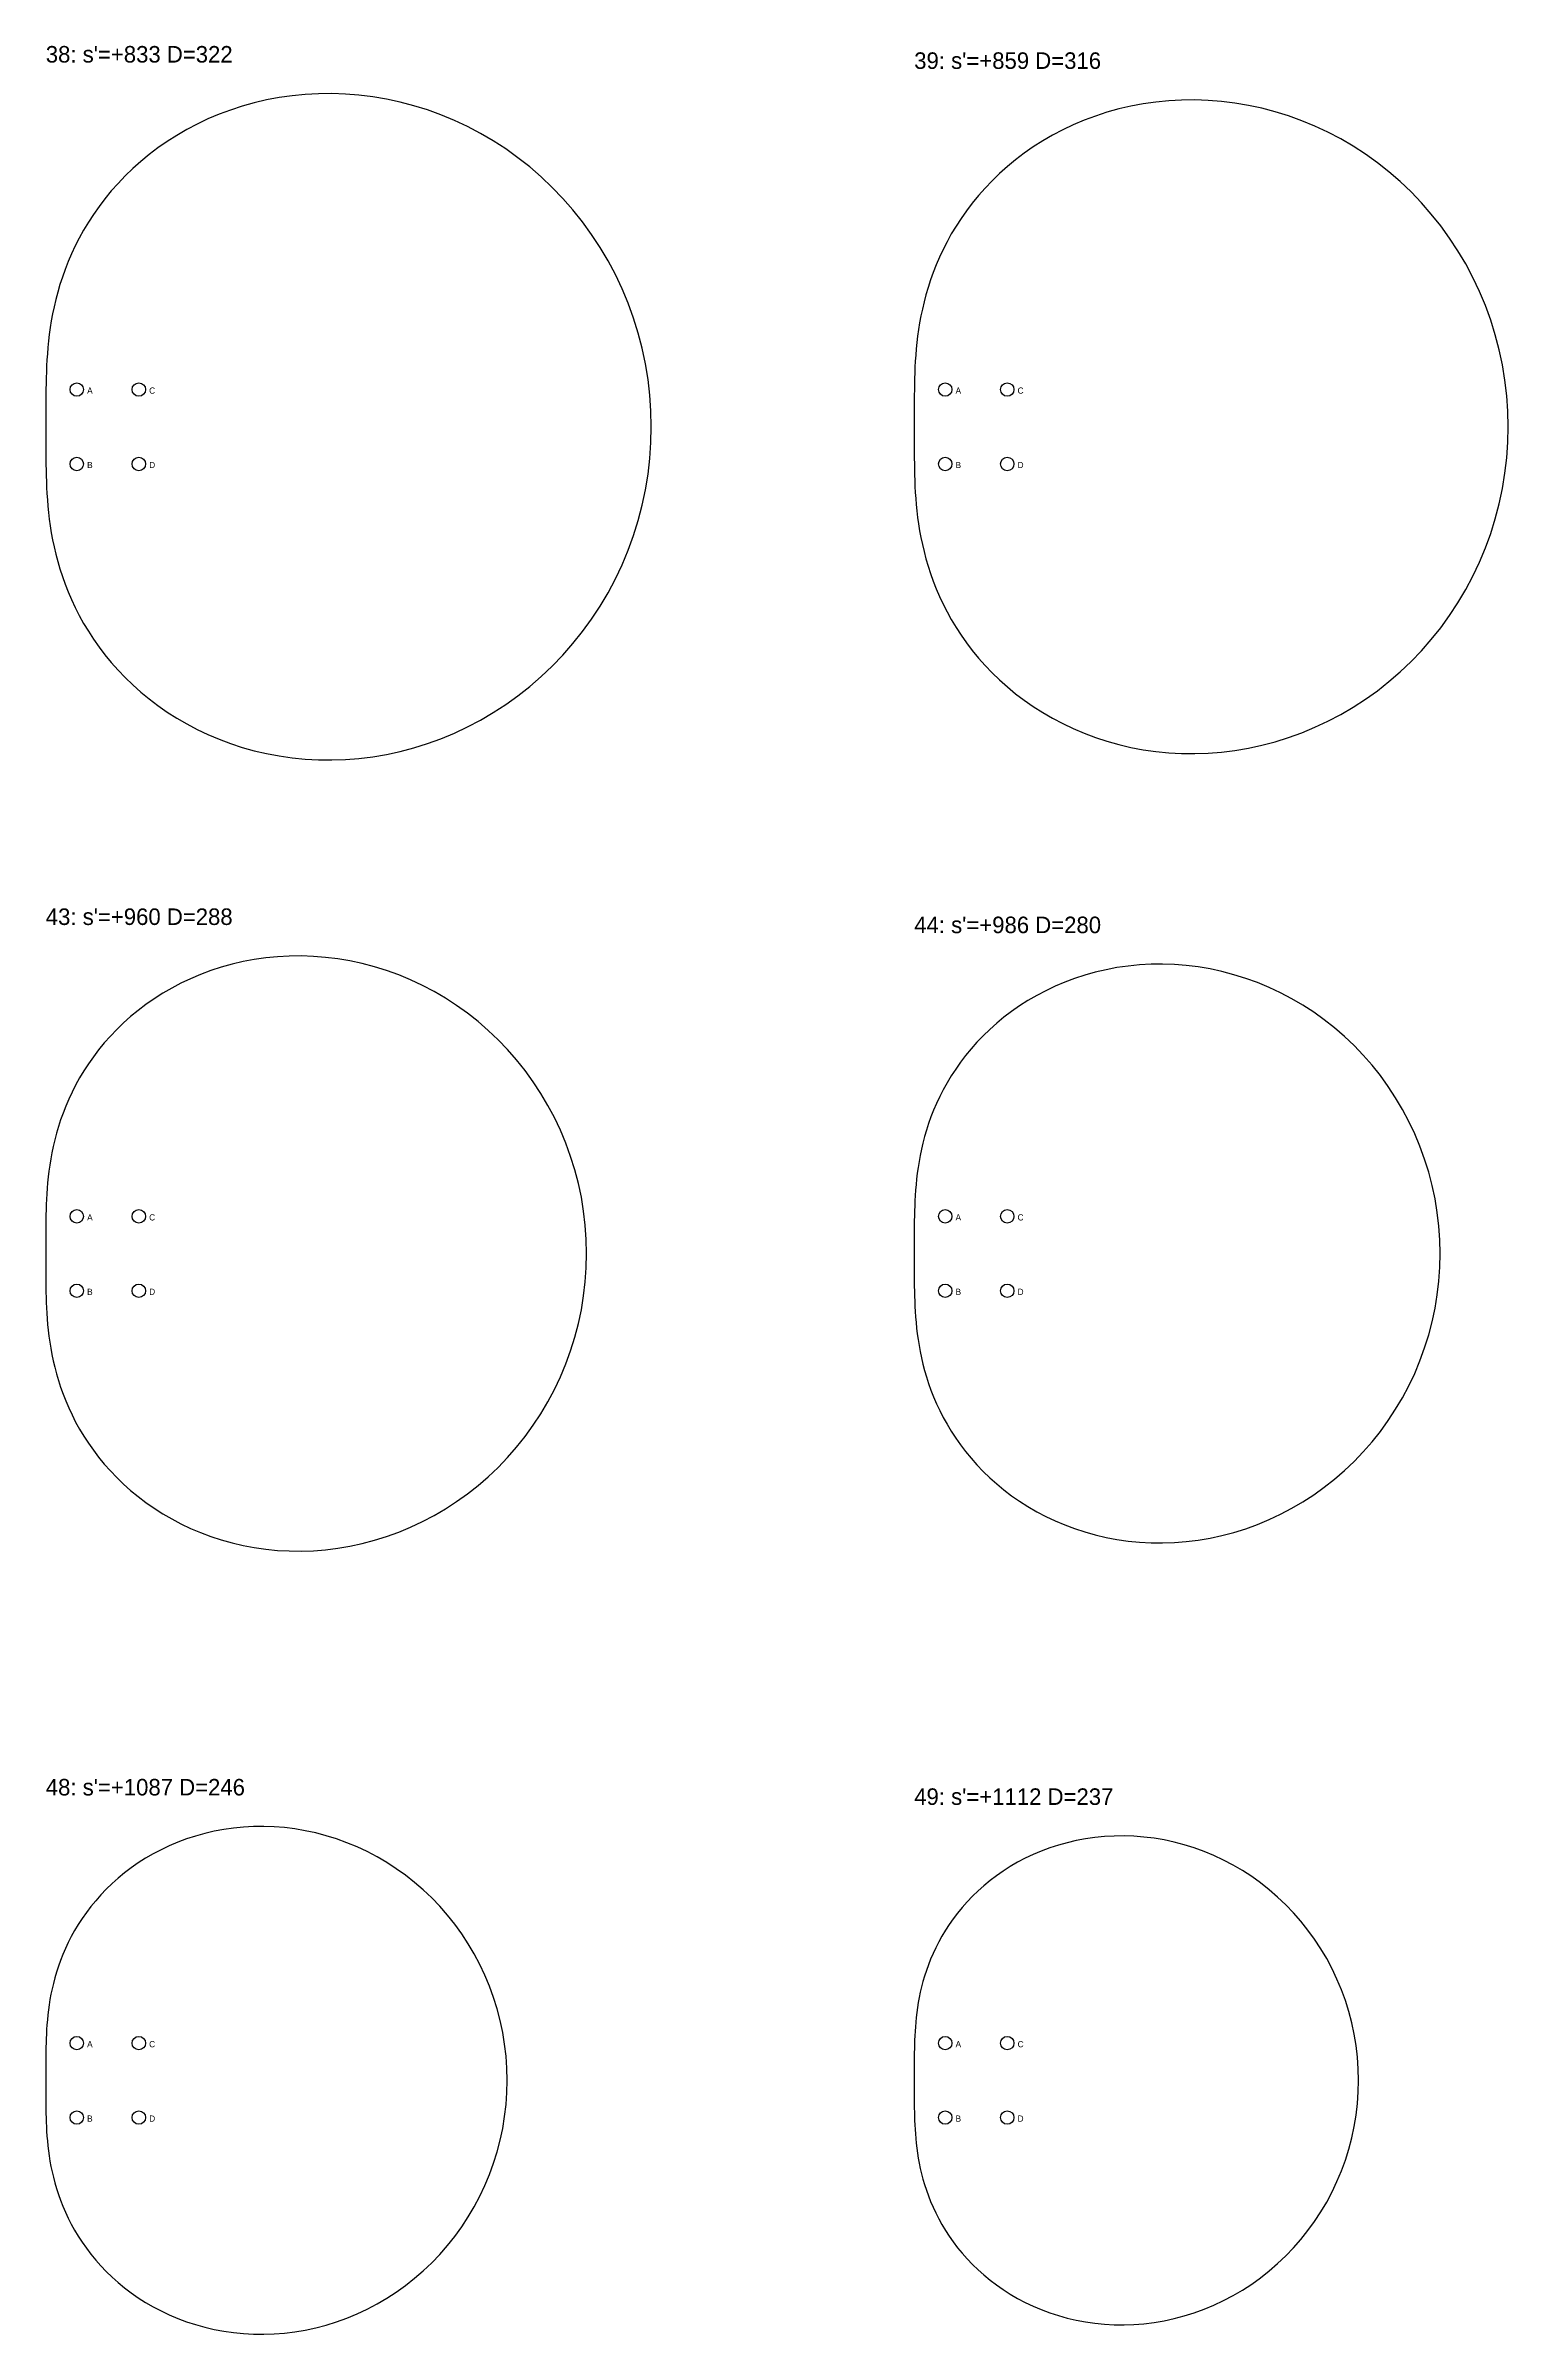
# Model space of a CAD drawing. Header units: millimetres. Extents: x 0 to 2007, y -5243 to 138.
# Drawn here: x 1260 to 1967, y -3723 to -2616 of the extents above; entities that cross this region are included whole.
import ezdxf

# ---------------------------------------------------------------- set-up
doc = ezdxf.new("R2010")
doc.units = ezdxf.units.MM
for name, color, linetype in [('DOWEL', 5, 'CONTINUOUS'), ('SLAB_38', 4, 'CONTINUOUS'), ('SLAB_39', 5, 'CONTINUOUS'), ('SLAB_43', 3, 'CONTINUOUS'), ('SLAB_44', 4, 'CONTINUOUS'), ('SLAB_48', 2, 'CONTINUOUS'), ('SLAB_49', 3, 'CONTINUOUS'), ('TEXT', 1, 'CONTINUOUS')]:
    doc.layers.add(name, color=color, linetype=linetype)

msp = doc.modelspace()

# ---------------------------------------------------------------- linework, layer by layer
at = {"layer": 'DOWEL'}
for centre in [(1275, -2782), (1305, -2782), (1695, -2782), (1725, -2782), (1275, -2818), (1305, -2818), (1695, -2818), (1725, -2818), (1275, -3182), (1305, -3182), (1695, -3182), (1725, -3182), (1275, -3218), (1305, -3218), (1695, -3218), (1725, -3218), (1275, -3582), (1305, -3582), (1695, -3582), (1725, -3582), (1275, -3618), (1305, -3618), (1695, -3618), (1725, -3618)]:
    msp.add_circle(centre, 3.25, dxfattribs=at)
at = {"layer": 'SLAB_38'}
msp.add_lwpolyline([(1552.862, -2800), (1552.684, -2792.336), (1552.149, -2784.691), (1551.26, -2777.083), (1550.019, -2769.53), (1548.43, -2762.052), (1546.497, -2754.666), (1544.228, -2747.389), (1541.627, -2740.239), (1538.704, -2733.233), (1535.467, -2726.387), (1531.925, -2719.716), (1528.09, -2713.236), (1523.973, -2706.962), (1519.585, -2700.906), (1514.94, -2695.081), (1510.052, -2689.5), (1504.934, -2684.175), (1499.601, -2679.114), (1494.069, -2674.328), (1488.353, -2669.824), (1482.469, -2665.611), (1476.435, -2661.695), (1470.265, -2658.081), (1463.978, -2654.773), (1457.591, -2651.776), (1451.119, -2649.09), (1444.581, -2646.719), (1437.993, -2644.661), (1431.372, -2642.917), (1424.735, -2641.484), (1418.098, -2640.36), (1411.476, -2639.541), (1404.887, -2639.024), (1398.344, -2638.802), (1391.863, -2638.869), (1385.457, -2639.218), (1379.14, -2639.842), (1372.925, -2640.732), (1366.825, -2641.879), (1360.851, -2643.273), (1355.013, -2644.903), (1349.322, -2646.76), (1343.786, -2648.831), (1338.415, -2651.104), (1333.216, -2653.569), (1328.194, -2656.212), (1323.357, -2659.02), (1318.709, -2661.982), (1314.254, -2665.084), (1309.996, -2668.314), (1305.936, -2671.658), (1302.076, -2675.105), (1298.416, -2678.641), (1294.957, -2682.253), (1291.698, -2685.931), (1288.636, -2689.661), (1285.769, -2693.433), (1283.094, -2697.236), (1280.607, -2701.058), (1278.304, -2704.89), (1276.179, -2708.722), (1274.227, -2712.545), (1272.441, -2716.351), (1270.815, -2720.131), (1269.342, -2723.879), (1268.015, -2727.588), (1266.826, -2731.252), (1265.767, -2734.866), (1264.83, -2738.426), (1264.007, -2741.928), (1263.29, -2745.368), (1262.671, -2748.746), (1262.14, -2752.059), (1261.691, -2755.306), (1261.314, -2758.488), (1261.003, -2761.604), (1260.75, -2764.656), (1260.547, -2767.646), (1260.388, -2770.576), (1260.266, -2773.449), (1260.175, -2776.268), (1260.11, -2779.037), (1260.065, -2781.761), (1260.035, -2784.445), (1260.017, -2787.093), (1260.007, -2789.711), (1260.002, -2792.305), (1260, -2794.88), (1260, -2797.443), (1260, -2800), (1260, -2802.557), (1260, -2805.12), (1260.002, -2807.695), (1260.007, -2810.289), (1260.017, -2812.907), (1260.035, -2815.555), (1260.065, -2818.239), (1260.11, -2820.963), (1260.175, -2823.732), (1260.266, -2826.551), (1260.388, -2829.424), (1260.547, -2832.354), (1260.75, -2835.344), (1261.003, -2838.396), (1261.314, -2841.512), (1261.691, -2844.694), (1262.14, -2847.941), (1262.671, -2851.254), (1263.29, -2854.632), (1264.007, -2858.072), (1264.83, -2861.574), (1265.767, -2865.134), (1266.826, -2868.748), (1268.015, -2872.412), (1269.342, -2876.121), (1270.815, -2879.869), (1272.441, -2883.649), (1274.227, -2887.455), (1276.179, -2891.278), (1278.304, -2895.11), (1280.607, -2898.942), (1283.094, -2902.764), (1285.769, -2906.567), (1288.636, -2910.339), (1291.698, -2914.069), (1294.957, -2917.747), (1298.416, -2921.359), (1302.076, -2924.895), (1305.936, -2928.342), (1309.996, -2931.686), (1314.254, -2934.916), (1318.709, -2938.018), (1323.357, -2940.98), (1328.194, -2943.788), (1333.216, -2946.431), (1338.415, -2948.896), (1343.786, -2951.169), (1349.322, -2953.24), (1355.013, -2955.097), (1360.851, -2956.727), (1366.825, -2958.121), (1372.925, -2959.268), (1379.14, -2960.158), (1385.457, -2960.782), (1391.863, -2961.131), (1398.344, -2961.198), (1404.887, -2960.976), (1411.476, -2960.459), (1418.098, -2959.64), (1424.735, -2958.516), (1431.372, -2957.083), (1437.993, -2955.339), (1444.581, -2953.281), (1451.119, -2950.91), (1457.591, -2948.224), (1463.978, -2945.227), (1470.265, -2941.919), (1476.435, -2938.305), (1482.469, -2934.389), (1488.353, -2930.176), (1494.069, -2925.672), (1499.601, -2920.886), (1504.934, -2915.825), (1510.052, -2910.5), (1514.94, -2904.919), (1519.585, -2899.094), (1523.973, -2893.038), (1528.09, -2886.764), (1531.925, -2880.284), (1535.467, -2873.613), (1538.704, -2866.767), (1541.627, -2859.761), (1544.228, -2852.611), (1546.497, -2845.334), (1548.43, -2837.948), (1550.019, -2830.47), (1551.26, -2822.917), (1552.149, -2815.309), (1552.684, -2807.664)], close=True, dxfattribs=at)
at = {"layer": 'SLAB_39'}
msp.add_lwpolyline([(1967.285, -2800), (1967.11, -2792.482), (1966.585, -2784.982), (1965.713, -2777.519), (1964.496, -2770.111), (1962.937, -2762.775), (1961.041, -2755.529), (1958.815, -2748.391), (1956.264, -2741.377), (1953.396, -2734.504), (1950.221, -2727.788), (1946.747, -2721.245), (1942.985, -2714.889), (1938.946, -2708.733), (1934.642, -2702.793), (1930.085, -2697.079), (1925.29, -2691.605), (1920.269, -2686.38), (1915.038, -2681.416), (1909.611, -2676.721), (1904.004, -2672.303), (1898.233, -2668.171), (1892.313, -2664.329), (1886.261, -2660.784), (1880.094, -2657.539), (1873.828, -2654.598), (1867.479, -2651.964), (1861.066, -2649.638), (1854.603, -2647.619), (1848.109, -2645.908), (1841.598, -2644.502), (1835.087, -2643.4), (1828.592, -2642.597), (1822.128, -2642.089), (1815.709, -2641.871), (1809.351, -2641.937), (1803.067, -2642.28), (1796.871, -2642.892), (1790.775, -2643.765), (1784.791, -2644.89), (1778.93, -2646.258), (1773.204, -2647.857), (1767.621, -2649.678), (1762.191, -2651.71), (1756.922, -2653.94), (1751.821, -2656.358), (1746.896, -2658.95), (1742.151, -2661.705), (1737.591, -2664.611), (1733.221, -2667.654), (1729.044, -2670.822), (1725.061, -2674.103), (1721.274, -2677.483), (1717.685, -2680.952), (1714.292, -2684.496), (1711.094, -2688.103), (1708.09, -2691.763), (1705.278, -2695.463), (1702.654, -2699.193), (1700.215, -2702.942), (1697.955, -2706.701), (1695.871, -2710.461), (1693.956, -2714.211), (1692.204, -2717.944), (1690.609, -2721.652), (1689.164, -2725.329), (1687.863, -2728.967), (1686.696, -2732.561), (1685.657, -2736.106), (1684.738, -2739.598), (1683.931, -2743.033), (1683.228, -2746.409), (1682.62, -2749.722), (1682.099, -2752.972), (1681.658, -2756.157), (1681.289, -2759.278), (1680.984, -2762.335), (1680.736, -2765.329), (1680.537, -2768.262), (1680.381, -2771.136), (1680.261, -2773.954), (1680.172, -2776.72), (1680.108, -2779.437), (1680.063, -2782.109), (1680.034, -2784.741), (1680.017, -2787.339), (1680.007, -2789.907), (1680.002, -2792.452), (1680, -2794.978), (1680, -2797.492), (1680, -2800), (1680, -2802.508), (1680, -2805.022), (1680.002, -2807.548), (1680.007, -2810.093), (1680.017, -2812.661), (1680.034, -2815.259), (1680.063, -2817.891), (1680.108, -2820.563), (1680.172, -2823.28), (1680.261, -2826.046), (1680.381, -2828.864), (1680.537, -2831.738), (1680.736, -2834.671), (1680.984, -2837.665), (1681.289, -2840.722), (1681.658, -2843.843), (1682.099, -2847.028), (1682.62, -2850.278), (1683.228, -2853.591), (1683.931, -2856.967), (1684.738, -2860.402), (1685.657, -2863.894), (1686.696, -2867.439), (1687.863, -2871.033), (1689.164, -2874.671), (1690.609, -2878.348), (1692.204, -2882.056), (1693.956, -2885.789), (1695.871, -2889.539), (1697.955, -2893.299), (1700.215, -2897.058), (1702.654, -2900.807), (1705.278, -2904.537), (1708.09, -2908.237), (1711.094, -2911.897), (1714.292, -2915.504), (1717.685, -2919.048), (1721.274, -2922.517), (1725.061, -2925.897), (1729.044, -2929.178), (1733.221, -2932.346), (1737.591, -2935.389), (1742.151, -2938.295), (1746.896, -2941.05), (1751.821, -2943.642), (1756.922, -2946.06), (1762.191, -2948.29), (1767.621, -2950.322), (1773.204, -2952.143), (1778.93, -2953.742), (1784.791, -2955.11), (1790.775, -2956.235), (1796.871, -2957.108), (1803.067, -2957.72), (1809.351, -2958.063), (1815.709, -2958.129), (1822.128, -2957.911), (1828.592, -2957.403), (1835.087, -2956.6), (1841.598, -2955.498), (1848.109, -2954.092), (1854.603, -2952.381), (1861.066, -2950.362), (1867.479, -2948.036), (1873.828, -2945.402), (1880.094, -2942.461), (1886.261, -2939.216), (1892.313, -2935.671), (1898.233, -2931.829), (1904.004, -2927.697), (1909.611, -2923.279), (1915.038, -2918.584), (1920.269, -2913.62), (1925.29, -2908.395), (1930.085, -2902.921), (1934.642, -2897.207), (1938.946, -2891.267), (1942.985, -2885.111), (1946.747, -2878.755), (1950.221, -2872.212), (1953.396, -2865.496), (1956.264, -2858.623), (1958.815, -2851.609), (1961.041, -2844.471), (1962.937, -2837.225), (1964.496, -2829.889), (1965.713, -2822.481), (1966.585, -2815.018), (1967.11, -2807.518)], close=True, dxfattribs=at)
at = {"layer": 'SLAB_43'}
msp.add_lwpolyline([(1521.552, -3200), (1521.393, -3193.155), (1520.915, -3186.327), (1520.121, -3179.533), (1519.013, -3172.788), (1517.593, -3166.109), (1515.868, -3159.512), (1513.84, -3153.014), (1511.518, -3146.628), (1508.907, -3140.371), (1506.016, -3134.257), (1502.853, -3128.299), (1499.428, -3122.512), (1495.751, -3116.908), (1491.832, -3111.5), (1487.684, -3106.298), (1483.318, -3101.314), (1478.747, -3096.558), (1473.985, -3092.038), (1469.044, -3087.763), (1463.939, -3083.742), (1458.685, -3079.979), (1453.295, -3076.481), (1447.786, -3073.254), (1442.171, -3070.3), (1436.466, -3067.623), (1430.686, -3065.224), (1424.847, -3063.106), (1418.964, -3061.269), (1413.051, -3059.711), (1407.123, -3058.431), (1401.195, -3057.427), (1395.282, -3056.696), (1389.397, -3056.234), (1383.553, -3056.036), (1377.765, -3056.096), (1372.044, -3056.408), (1366.403, -3056.965), (1360.852, -3057.76), (1355.404, -3058.784), (1350.069, -3060.029), (1344.855, -3061.485), (1339.772, -3063.143), (1334.829, -3064.993), (1330.032, -3067.023), (1325.388, -3069.224), (1320.904, -3071.584), (1316.584, -3074.093), (1312.433, -3076.738), (1308.454, -3079.508), (1304.651, -3082.393), (1301.025, -3085.38), (1297.577, -3088.458), (1294.309, -3091.615), (1291.22, -3094.842), (1288.309, -3098.126), (1285.574, -3101.458), (1283.014, -3104.827), (1280.625, -3108.223), (1278.404, -3111.636), (1276.347, -3115.059), (1274.449, -3118.481), (1272.706, -3121.895), (1271.111, -3125.294), (1269.659, -3128.67), (1268.344, -3132.017), (1267.158, -3135.329), (1266.096, -3138.602), (1265.151, -3141.829), (1264.314, -3145.009), (1263.579, -3148.136), (1262.938, -3151.209), (1262.385, -3154.226), (1261.911, -3157.184), (1261.51, -3160.084), (1261.174, -3162.926), (1260.896, -3165.709), (1260.67, -3168.435), (1260.489, -3171.105), (1260.347, -3173.722), (1260.238, -3176.287), (1260.157, -3178.805), (1260.098, -3181.278), (1260.058, -3183.711), (1260.031, -3186.108), (1260.015, -3188.473), (1260.006, -3190.811), (1260.002, -3193.128), (1260, -3195.428), (1260, -3197.717), (1260, -3200), (1260, -3202.283), (1260, -3204.572), (1260.002, -3206.872), (1260.006, -3209.189), (1260.015, -3211.527), (1260.031, -3213.892), (1260.058, -3216.289), (1260.098, -3218.722), (1260.157, -3221.195), (1260.238, -3223.713), (1260.347, -3226.278), (1260.489, -3228.895), (1260.67, -3231.565), (1260.896, -3234.291), (1261.174, -3237.074), (1261.51, -3239.916), (1261.911, -3242.816), (1262.385, -3245.774), (1262.938, -3248.791), (1263.579, -3251.864), (1264.314, -3254.991), (1265.151, -3258.171), (1266.096, -3261.398), (1267.158, -3264.671), (1268.344, -3267.983), (1269.659, -3271.33), (1271.111, -3274.706), (1272.706, -3278.105), (1274.449, -3281.519), (1276.347, -3284.941), (1278.404, -3288.364), (1280.625, -3291.777), (1283.014, -3295.173), (1285.574, -3298.542), (1288.309, -3301.874), (1291.22, -3305.158), (1294.309, -3308.385), (1297.577, -3311.542), (1301.025, -3314.62), (1304.651, -3317.607), (1308.454, -3320.492), (1312.433, -3323.262), (1316.584, -3325.907), (1320.904, -3328.416), (1325.388, -3330.776), (1330.032, -3332.977), (1334.829, -3335.007), (1339.772, -3336.857), (1344.855, -3338.515), (1350.069, -3339.971), (1355.404, -3341.216), (1360.852, -3342.24), (1366.403, -3343.035), (1372.044, -3343.592), (1377.765, -3343.904), (1383.553, -3343.964), (1389.397, -3343.766), (1395.282, -3343.304), (1401.195, -3342.573), (1407.123, -3341.569), (1413.051, -3340.289), (1418.964, -3338.731), (1424.847, -3336.894), (1430.686, -3334.776), (1436.466, -3332.377), (1442.171, -3329.7), (1447.786, -3326.746), (1453.295, -3323.519), (1458.685, -3320.021), (1463.939, -3316.258), (1469.044, -3312.237), (1473.985, -3307.962), (1478.747, -3303.442), (1483.318, -3298.686), (1487.684, -3293.702), (1491.832, -3288.5), (1495.751, -3283.092), (1499.428, -3277.488), (1502.853, -3271.701), (1506.016, -3265.743), (1508.907, -3259.629), (1511.518, -3253.372), (1513.84, -3246.986), (1515.868, -3240.488), (1517.593, -3233.891), (1519.013, -3227.212), (1520.121, -3220.467), (1520.915, -3213.673), (1521.393, -3206.845)], close=True, dxfattribs=at)
at = {"layer": 'SLAB_44'}
msp.add_lwpolyline([(1934.356, -3200), (1934.201, -3193.344), (1933.737, -3186.704), (1932.965, -3180.096), (1931.887, -3173.536), (1930.507, -3167.041), (1928.828, -3160.626), (1926.857, -3154.306), (1924.598, -3148.096), (1922.06, -3142.011), (1919.248, -3136.065), (1916.172, -3130.272), (1912.841, -3124.644), (1909.265, -3119.194), (1905.455, -3113.935), (1901.42, -3108.876), (1897.175, -3104.029), (1892.729, -3099.404), (1888.098, -3095.008), (1883.293, -3090.851), (1878.329, -3086.94), (1873.219, -3083.281), (1867.978, -3079.879), (1862.619, -3076.741), (1857.159, -3073.868), (1851.611, -3071.264), (1845.99, -3068.932), (1840.312, -3066.872), (1834.59, -3065.085), (1828.84, -3063.57), (1823.075, -3062.326), (1817.311, -3061.35), (1811.56, -3060.639), (1805.837, -3060.189), (1800.154, -3059.996), (1794.525, -3060.055), (1788.961, -3060.358), (1783.475, -3060.9), (1778.078, -3061.673), (1772.78, -3062.669), (1767.591, -3063.88), (1762.521, -3065.296), (1757.578, -3066.908), (1752.77, -3068.707), (1748.105, -3070.681), (1743.589, -3072.822), (1739.228, -3075.117), (1735.027, -3077.557), (1730.99, -3080.129), (1727.121, -3082.823), (1723.422, -3085.628), (1719.896, -3088.533), (1716.544, -3091.526), (1713.365, -3094.597), (1710.361, -3097.735), (1707.53, -3100.929), (1704.871, -3104.169), (1702.381, -3107.445), (1700.058, -3110.747), (1697.898, -3114.067), (1695.897, -3117.395), (1694.052, -3120.724), (1692.356, -3124.044), (1690.805, -3127.349), (1689.393, -3130.632), (1688.114, -3133.887), (1686.961, -3137.109), (1685.929, -3140.291), (1685.009, -3143.43), (1684.195, -3146.522), (1683.481, -3149.563), (1682.858, -3152.551), (1682.319, -3155.485), (1681.859, -3158.362), (1681.468, -3161.183), (1681.141, -3163.946), (1680.871, -3166.652), (1680.651, -3169.303), (1680.475, -3171.9), (1680.337, -3174.445), (1680.231, -3176.94), (1680.152, -3179.388), (1680.095, -3181.793), (1680.056, -3184.159), (1680.03, -3186.49), (1680.015, -3188.79), (1680.006, -3191.064), (1680.002, -3193.317), (1680, -3195.553), (1680, -3197.779), (1680, -3200), (1680, -3202.221), (1680, -3204.447), (1680.002, -3206.683), (1680.006, -3208.936), (1680.015, -3211.21), (1680.03, -3213.51), (1680.056, -3215.841), (1680.095, -3218.207), (1680.152, -3220.612), (1680.231, -3223.06), (1680.337, -3225.555), (1680.475, -3228.1), (1680.651, -3230.697), (1680.871, -3233.348), (1681.141, -3236.054), (1681.468, -3238.817), (1681.859, -3241.638), (1682.319, -3244.515), (1682.858, -3247.449), (1683.481, -3250.437), (1684.195, -3253.478), (1685.009, -3256.57), (1685.929, -3259.709), (1686.961, -3262.891), (1688.114, -3266.113), (1689.393, -3269.368), (1690.805, -3272.651), (1692.356, -3275.956), (1694.052, -3279.276), (1695.897, -3282.605), (1697.898, -3285.933), (1700.058, -3289.253), (1702.381, -3292.555), (1704.871, -3295.831), (1707.53, -3299.071), (1710.361, -3302.265), (1713.365, -3305.403), (1716.544, -3308.474), (1719.896, -3311.467), (1723.422, -3314.372), (1727.121, -3317.177), (1730.99, -3319.871), (1735.027, -3322.443), (1739.228, -3324.883), (1743.589, -3327.178), (1748.105, -3329.319), (1752.77, -3331.293), (1757.578, -3333.092), (1762.521, -3334.704), (1767.591, -3336.12), (1772.78, -3337.331), (1778.078, -3338.327), (1783.475, -3339.1), (1788.961, -3339.642), (1794.525, -3339.945), (1800.154, -3340.004), (1805.837, -3339.811), (1811.56, -3339.361), (1817.311, -3338.65), (1823.075, -3337.674), (1828.84, -3336.43), (1834.59, -3334.915), (1840.312, -3333.128), (1845.99, -3331.068), (1851.611, -3328.736), (1857.159, -3326.132), (1862.619, -3323.259), (1867.978, -3320.121), (1873.219, -3316.719), (1878.329, -3313.06), (1883.293, -3309.149), (1888.098, -3304.992), (1892.729, -3300.596), (1897.175, -3295.971), (1901.42, -3291.124), (1905.455, -3286.065), (1909.265, -3280.806), (1912.841, -3275.356), (1916.172, -3269.728), (1919.248, -3263.935), (1922.06, -3257.989), (1924.598, -3251.904), (1926.857, -3245.694), (1928.828, -3239.374), (1930.507, -3232.959), (1931.887, -3226.464), (1932.965, -3219.904), (1933.737, -3213.296), (1934.201, -3206.656)], close=True, dxfattribs=at)
at = {"layer": 'SLAB_48'}
msp.add_lwpolyline([(1483.151, -3600), (1483.015, -3594.16), (1482.608, -3588.335), (1481.93, -3582.538), (1480.984, -3576.783), (1479.774, -3571.085), (1478.301, -3565.457), (1476.572, -3559.912), (1474.59, -3554.464), (1472.363, -3549.126), (1469.896, -3543.909), (1467.198, -3538.826), (1464.275, -3533.889), (1461.138, -3529.108), (1457.795, -3524.493), (1454.256, -3520.055), (1450.531, -3515.803), (1446.631, -3511.745), (1442.568, -3507.889), (1438.352, -3504.242), (1433.997, -3500.811), (1429.514, -3497.6), (1424.916, -3494.616), (1420.215, -3491.862), (1415.424, -3489.342), (1410.557, -3487.058), (1405.626, -3485.012), (1400.644, -3483.205), (1395.625, -3481.637), (1390.58, -3480.308), (1385.522, -3479.216), (1380.465, -3478.36), (1375.42, -3477.736), (1370.399, -3477.342), (1365.413, -3477.172), (1360.475, -3477.224), (1355.594, -3477.49), (1350.781, -3477.965), (1346.045, -3478.643), (1341.397, -3479.517), (1336.845, -3480.579), (1332.397, -3481.822), (1328.06, -3483.236), (1323.842, -3484.814), (1319.75, -3486.547), (1315.788, -3488.425), (1311.962, -3490.438), (1308.276, -3492.578), (1304.734, -3494.835), (1301.34, -3497.199), (1298.095, -3499.66), (1295.001, -3502.208), (1292.06, -3504.834), (1289.272, -3507.528), (1286.636, -3510.281), (1284.153, -3513.083), (1281.82, -3515.926), (1279.635, -3518.8), (1277.597, -3521.697), (1275.702, -3524.61), (1273.947, -3527.53), (1272.328, -3530.449), (1270.84, -3533.363), (1269.48, -3536.262), (1268.241, -3539.143), (1267.119, -3541.998), (1266.107, -3544.824), (1265.201, -3547.616), (1264.394, -3550.37), (1263.681, -3553.083), (1263.054, -3555.751), (1262.507, -3558.373), (1262.035, -3560.946), (1261.631, -3563.471), (1261.288, -3565.945), (1261.001, -3568.369), (1260.764, -3570.744), (1260.571, -3573.069), (1260.417, -3575.347), (1260.296, -3577.58), (1260.203, -3579.769), (1260.134, -3581.917), (1260.084, -3584.027), (1260.049, -3586.103), (1260.027, -3588.148), (1260.013, -3590.165), (1260.005, -3592.16), (1260.002, -3594.137), (1260, -3596.099), (1260, -3598.052), (1260, -3600), (1260, -3601.948), (1260, -3603.901), (1260.002, -3605.863), (1260.005, -3607.84), (1260.013, -3609.835), (1260.027, -3611.852), (1260.049, -3613.897), (1260.084, -3615.973), (1260.134, -3618.083), (1260.203, -3620.231), (1260.296, -3622.42), (1260.417, -3624.653), (1260.571, -3626.931), (1260.764, -3629.256), (1261.001, -3631.631), (1261.288, -3634.055), (1261.631, -3636.529), (1262.035, -3639.054), (1262.507, -3641.627), (1263.054, -3644.249), (1263.681, -3646.917), (1264.394, -3649.63), (1265.201, -3652.384), (1266.107, -3655.176), (1267.119, -3658.002), (1268.241, -3660.857), (1269.48, -3663.738), (1270.84, -3666.637), (1272.328, -3669.551), (1273.947, -3672.47), (1275.702, -3675.39), (1277.597, -3678.303), (1279.635, -3681.2), (1281.82, -3684.074), (1284.153, -3686.917), (1286.636, -3689.719), (1289.272, -3692.472), (1292.06, -3695.166), (1295.001, -3697.792), (1298.095, -3700.34), (1301.34, -3702.801), (1304.734, -3705.165), (1308.276, -3707.422), (1311.962, -3709.562), (1315.788, -3711.575), (1319.75, -3713.453), (1323.842, -3715.186), (1328.06, -3716.764), (1332.397, -3718.178), (1336.845, -3719.421), (1341.397, -3720.483), (1346.045, -3721.357), (1350.781, -3722.035), (1355.594, -3722.51), (1360.475, -3722.776), (1365.413, -3722.828), (1370.399, -3722.658), (1375.42, -3722.264), (1380.465, -3721.64), (1385.522, -3720.784), (1390.58, -3719.692), (1395.625, -3718.363), (1400.644, -3716.795), (1405.626, -3714.988), (1410.557, -3712.942), (1415.424, -3710.658), (1420.215, -3708.138), (1424.916, -3705.384), (1429.514, -3702.4), (1433.997, -3699.189), (1438.352, -3695.758), (1442.568, -3692.111), (1446.631, -3688.255), (1450.531, -3684.197), (1454.256, -3679.945), (1457.795, -3675.507), (1461.138, -3670.892), (1464.275, -3666.111), (1467.198, -3661.174), (1469.896, -3656.091), (1472.363, -3650.874), (1474.59, -3645.536), (1476.572, -3640.088), (1478.301, -3634.543), (1479.774, -3628.915), (1480.984, -3623.217), (1481.93, -3617.462), (1482.608, -3611.665), (1483.015, -3605.84)], close=True, dxfattribs=at)
at = {"layer": 'SLAB_49'}
msp.add_lwpolyline([(1894.857, -3600), (1894.726, -3594.377), (1894.334, -3588.768), (1893.682, -3583.187), (1892.771, -3577.646), (1891.606, -3572.16), (1890.188, -3566.741), (1888.523, -3561.402), (1886.615, -3556.157), (1884.47, -3551.016), (1882.095, -3545.994), (1879.497, -3541.1), (1876.683, -3536.346), (1873.663, -3531.743), (1870.444, -3527.3), (1867.036, -3523.027), (1863.45, -3518.932), (1859.695, -3515.025), (1855.782, -3511.312), (1851.724, -3507.801), (1847.53, -3504.497), (1843.214, -3501.406), (1838.786, -3498.533), (1834.26, -3495.881), (1829.648, -3493.455), (1824.962, -3491.256), (1820.214, -3489.286), (1815.417, -3487.546), (1810.584, -3486.036), (1805.727, -3484.756), (1800.857, -3483.705), (1795.988, -3482.881), (1791.13, -3482.28), (1786.296, -3481.9), (1781.496, -3481.737), (1776.74, -3481.787), (1772.041, -3482.043), (1767.407, -3482.501), (1762.847, -3483.154), (1758.372, -3483.995), (1753.989, -3485.018), (1749.706, -3486.214), (1745.531, -3487.576), (1741.47, -3489.095), (1737.529, -3490.763), (1733.714, -3492.571), (1730.031, -3494.51), (1726.482, -3496.571), (1723.072, -3498.744), (1719.804, -3501.02), (1716.679, -3503.389), (1713.701, -3505.843), (1710.869, -3508.371), (1708.184, -3510.965), (1705.646, -3513.616), (1703.255, -3516.314), (1701.009, -3519.05), (1698.905, -3521.818), (1696.943, -3524.608), (1695.118, -3527.412), (1693.429, -3530.223), (1691.87, -3533.034), (1690.437, -3535.839), (1689.127, -3538.631), (1687.934, -3541.404), (1686.854, -3544.154), (1685.88, -3546.875), (1685.008, -3549.563), (1684.231, -3552.215), (1683.544, -3554.826), (1682.94, -3557.395), (1682.414, -3559.92), (1681.959, -3562.398), (1681.57, -3564.828), (1681.24, -3567.211), (1680.964, -3569.545), (1680.736, -3571.831), (1680.55, -3574.07), (1680.401, -3576.264), (1680.285, -3578.413), (1680.195, -3580.521), (1680.129, -3582.589), (1680.081, -3584.621), (1680.047, -3586.619), (1680.026, -3588.588), (1680.012, -3590.531), (1680.005, -3592.452), (1680.002, -3594.355), (1680, -3596.244), (1680, -3598.124), (1680, -3600), (1680, -3601.876), (1680, -3603.756), (1680.002, -3605.645), (1680.005, -3607.548), (1680.012, -3609.469), (1680.026, -3611.412), (1680.047, -3613.381), (1680.081, -3615.379), (1680.129, -3617.411), (1680.195, -3619.479), (1680.285, -3621.587), (1680.401, -3623.736), (1680.55, -3625.93), (1680.736, -3628.169), (1680.964, -3630.455), (1681.24, -3632.789), (1681.57, -3635.172), (1681.959, -3637.602), (1682.414, -3640.08), (1682.94, -3642.605), (1683.544, -3645.174), (1684.231, -3647.785), (1685.008, -3650.437), (1685.88, -3653.125), (1686.854, -3655.846), (1687.934, -3658.596), (1689.127, -3661.369), (1690.437, -3664.161), (1691.87, -3666.966), (1693.429, -3669.777), (1695.118, -3672.588), (1696.943, -3675.392), (1698.905, -3678.182), (1701.009, -3680.95), (1703.255, -3683.686), (1705.646, -3686.384), (1708.184, -3689.035), (1710.869, -3691.629), (1713.701, -3694.157), (1716.679, -3696.611), (1719.804, -3698.98), (1723.072, -3701.256), (1726.482, -3703.429), (1730.031, -3705.49), (1733.714, -3707.429), (1737.529, -3709.237), (1741.47, -3710.905), (1745.531, -3712.424), (1749.706, -3713.786), (1753.989, -3714.982), (1758.372, -3716.005), (1762.847, -3716.846), (1767.407, -3717.499), (1772.041, -3717.957), (1776.74, -3718.213), (1781.496, -3718.263), (1786.296, -3718.1), (1791.13, -3717.72), (1795.988, -3717.119), (1800.857, -3716.295), (1805.727, -3715.244), (1810.584, -3713.964), (1815.417, -3712.454), (1820.214, -3710.714), (1824.962, -3708.744), (1829.648, -3706.545), (1834.26, -3704.119), (1838.786, -3701.467), (1843.214, -3698.594), (1847.53, -3695.503), (1851.724, -3692.199), (1855.782, -3688.688), (1859.695, -3684.975), (1863.45, -3681.068), (1867.036, -3676.973), (1870.444, -3672.7), (1873.663, -3668.257), (1876.683, -3663.654), (1879.497, -3658.9), (1882.095, -3654.006), (1884.47, -3648.984), (1886.615, -3643.843), (1888.523, -3638.598), (1890.188, -3633.259), (1891.606, -3627.84), (1892.771, -3622.354), (1893.682, -3616.813), (1894.334, -3611.232), (1894.726, -3605.623)], close=True, dxfattribs=at)

# ---------------------------------------------------------------- texts
at = {"layer": 'DOWEL'}
for s, p in [('A', (1280, -2784)), ('C', (1310, -2784)), ('A', (1700, -2784)), ('C', (1730, -2784)), ('B', (1280, -2820)), ('D', (1310, -2820)), ('B', (1700, -2820)), ('D', (1730, -2820)), ('A', (1280, -3184)), ('C', (1310, -3184)), ('A', (1700, -3184)), ('C', (1730, -3184)), ('B', (1280, -3220)), ('D', (1310, -3220)), ('B', (1700, -3220)), ('D', (1730, -3220)), ('A', (1280, -3584)), ('C', (1310, -3584)), ('A', (1700, -3584)), ('C', (1730, -3584)), ('B', (1280, -3620)), ('D', (1310, -3620)), ('B', (1700, -3620)), ('D', (1730, -3620))]:
    msp.add_text(s, height=3, dxfattribs=at).set_placement(p)
at = {"layer": 'TEXT'}
for s, p in [("38: s'=+833 D=322", (1260, -2623.802)), ("39: s'=+859 D=316", (1680, -2626.871)), ("43: s'=+960 D=288", (1260, -3041.036)), ("44: s'=+986 D=280", (1680, -3044.996)), ("48: s'=+1087 D=246", (1260, -3462.172)), ("49: s'=+1112 D=237", (1680, -3466.737))]:
    msp.add_text(s, height=8, dxfattribs=at).set_placement(p)

doc.saveas('drawing.dxf')
